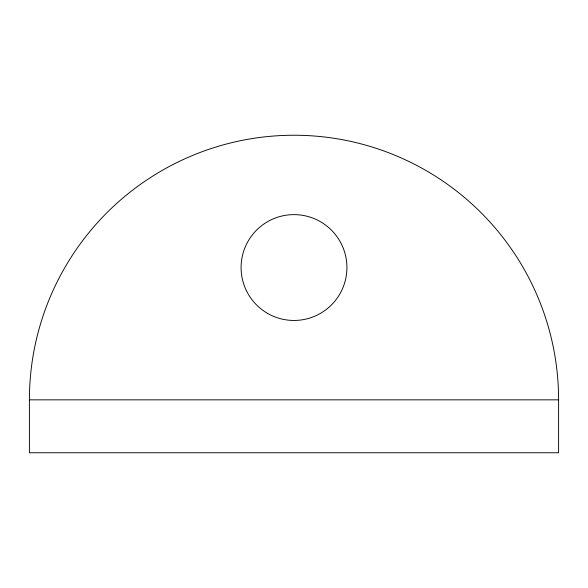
<?xml version="1.0" encoding="UTF-8"?>
<svg xmlns="http://www.w3.org/2000/svg" width="588" height="588" viewBox="0 0 588 588"><rect width="100%" height="100%" fill="white"/><g stroke="black" fill="none" stroke-linecap="round" stroke-linejoin="round"><path stroke-width="0.88" d="M29.4 399.84L558.6 399.84L558.6 452.76L29.4 452.76L29.4 399.84A264.6 264.6 0 0 1 294 135.24A264.6 264.6 0 0 1 558.6 399.84M267.54 313.367A52.92 52.92 0 0 0 346.92 267.54A52.92 52.92 0 0 0 267.54 221.713A52.92 52.92 0 0 0 267.54 313.367"/></g></svg>
